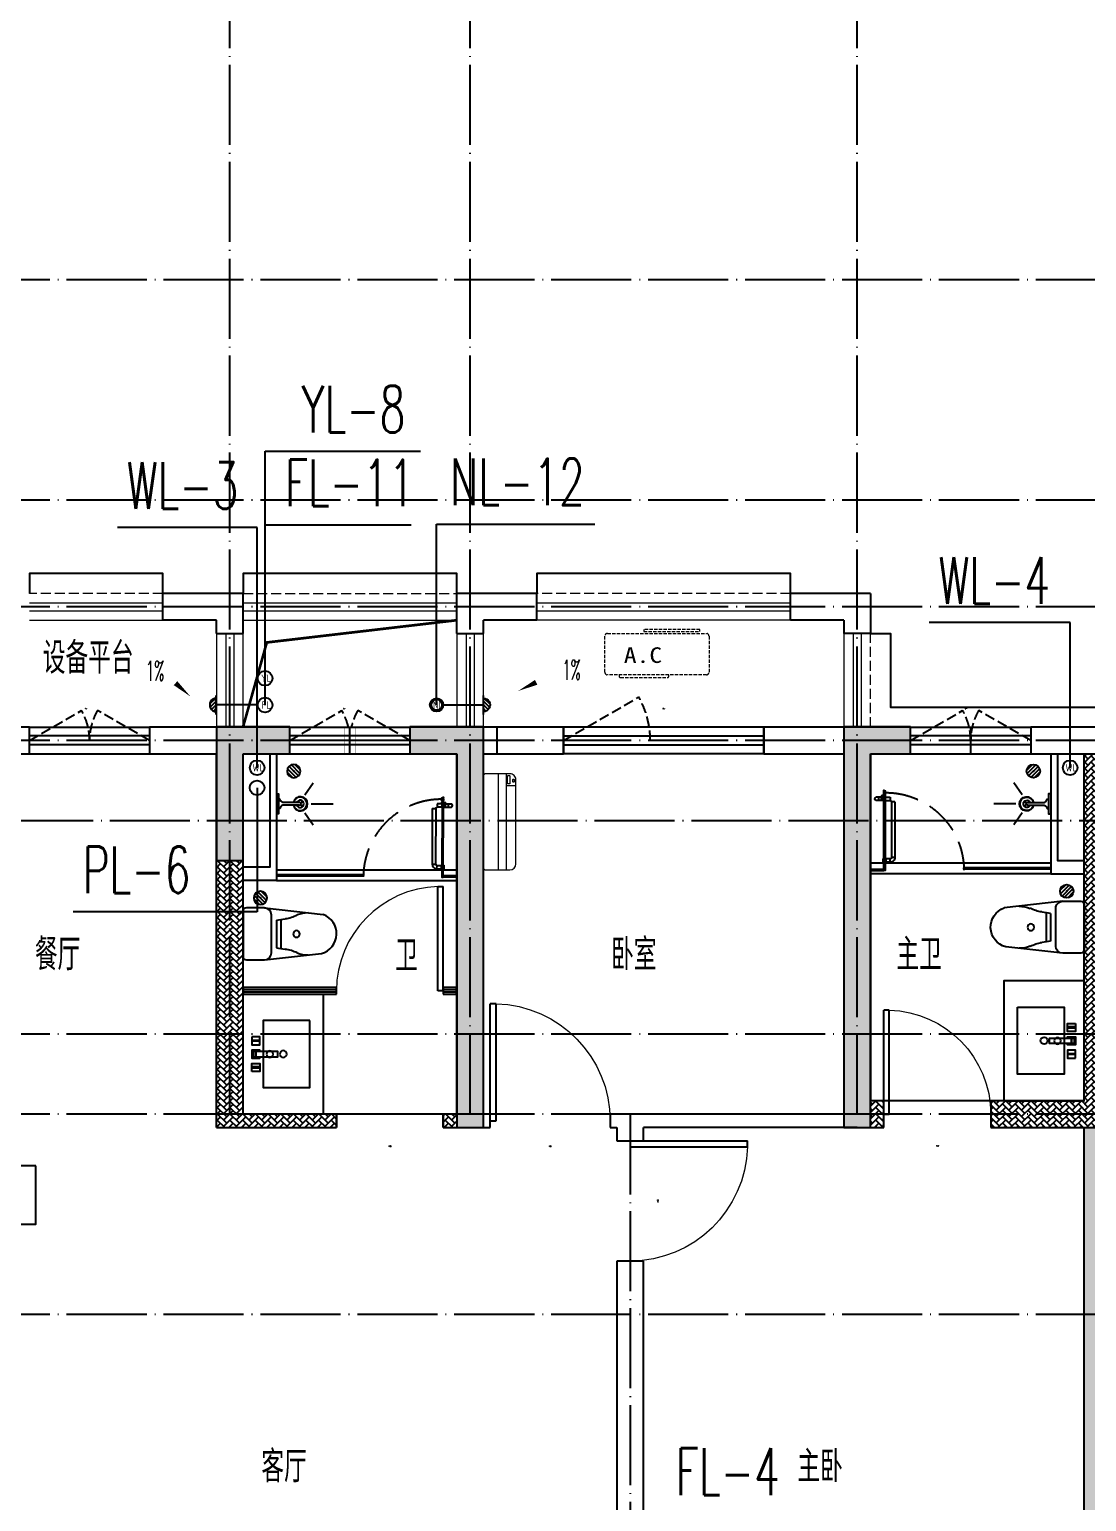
# Model space of a CAD drawing. Extents: x 27938 to 1507990, y 110129 to 923079.
# Drawn here: x 844917 to 852835, y 367223 to 378249 of the extents above; entities that cross this region are included whole.
import ezdxf

# ---------------------------------------------------------------- set-up
doc = ezdxf.new("R2010")
doc.units = 0
doc.header["$LTSCALE"] = 1000
doc.header["$MEASUREMENT"] = 0
doc.linetypes.add('DASH', pattern=[0.35, 0.25, -0.1])
doc.linetypes.add('DOTE', pattern=[2.42, 2, -0.2, 0.02, -0.2])
for name, color, linetype in [('COLUMN', 9, 'Continuous'), ('CURTWALL', 4, 'Continuous'), ('DIM_凝结', 150, 'Continuous'), ('DIM_废水', 31, 'Continuous'), ('DIM_污水', 2, 'Continuous'), ('DIM_雨水', 4, 'Continuous'), ('DIM_餐饮排水', 31, 'Continuous'), ('DOTE', 1, 'Continuous'), ('EQUIP_污水', 7, 'Continuous'), ('IP-bath&kitchen-JOHNSON', 4, 'Continuous'), ('LVTRY', 6, 'Continuous'), ('P-bath&kitchen-JOHNSON', 4, 'Continuous'), ('PUB_HATCH', 8, 'Continuous'), ('PUB_TEXT', 4, 'Continuous'), ('VPIPE-中水', 122, 'Continuous'), ('VPIPE-凝结', 150, 'N'), ('VPIPE-废水', 31, 'Continuous'), ('VPIPE-污水', 2, 'W'), ('VPIPE-雨水', 4, 'Y'), ('VPIPE-餐饮排水', 41, 'P'), ('WALL', 9, 'Continuous'), ('WINDOW', 4, 'Continuous'), ('WINDOW_TEXT', 7, 'Continuous'), ('保温', 6, 'Continuous'), ('机电标识类', 1, 'Continuous'), ('看线', 251, 'Continuous')]:
    doc.layers.add(name, color=color, linetype=linetype)
for name, color, linetype, lineweight in [('平面-排水沟', 86, 'Continuous', 15), ('平面-栏杆', 135, 'Continuous', 15), ('平面-看线', 45, 'Continuous', 15), ('平面-空调室内机', 176, 'Continuous', 9), ('平面-空调预留孔', 173, 'Continuous', 15), ('空调', 76, 'Continuous', 13)]:
    doc.layers.add(name, color=color, linetype=linetype, lineweight=lineweight)
doc.styles.add('_TCH_DIM', font='SIMPLEX.shx', dxfattribs={"width": 0.7, "bigfont": 'GBCBIG.shx'})
doc.styles.add('_TCH_WINDOW', font='SIMPLEX.shx', dxfattribs={"width": 0.7, "height": 3.5, "bigfont": 'GBCBIG.shx'})
doc.styles.add('_TWT_SERIAL', font='SIMPLEX', dxfattribs={"width": 0.8, "height": 3.5, "bigfont": 'HZTXT'})
doc.styles.get("Standard").update_dxf_attribs({"font": 'gbenor.shx', "bigfont": 'gbcbig.shx'})
doc.styles.add('黑体', font='simhei.ttf')
doc.linetypes.add('N', pattern='A,3,-0.2,["N",Standard,S=0.25,R=0,X=-0.1,Y=-0.115],-0.2', length=3.4)
doc.linetypes.add('P', pattern='A,3,-0.2,["P",Standard,S=0.25,R=0,X=-0.1,Y=-0.115],-0.2', length=3.4)
doc.linetypes.add('W', pattern='A,3,-0.2,["W",Standard,S=0.25,R=0,X=-0.1,Y=-0.115],-0.2', length=3.4)
doc.linetypes.add('Y', pattern='A,3,-0.2,["Y",Standard,S=0.25,R=0,X=-0.1,Y=-0.115],-0.2', length=3.4)
pattern_1 = [(45, (0, 0), (0, 47.4157523), [100.584, -33.528]), (135, (23.708, 23.708), (3e-15, 47.4157523), [100.584, -33.528])]
pattern_2 = [(45, (-445516.58, -596748.81), (0, 47.4157523), [100.584, -33.528]), (135, (-445492.87, -596725.102), (3e-15, 47.4157523), [100.584, -33.528])]

# ---------------------------------------------------------------- blocks, each defined once
blk = doc.blocks.new('GDGDGDSDA')
at = {"layer": 'DOTE', "color": 0, "linetype": 'DOTE', "ltscale": 0.3}
for p, q in [((437835, 367858), (437835, 376108)), ((439635, 367858), (439635, 376108)), ((442535, 367858), (442535, 376108)), ((471335, 374108), (417335, 374108)), ((471335, 372458), (417335, 372458)), ((471335, 371658), (417335, 371658)), ((471335, 370658), (417335, 370658)), ((417335, 370059), (471335, 370059)), ((471335, 368458), (417335, 368458)), ((471335, 367858), (417335, 367858)), ((440835, 367858), (440835, 359558)), ((471335, 366358), (417335, 366358))]:
    blk.add_line(p, q, dxfattribs=at)
blk = doc.blocks.new('rrrrrrrrrrrra')
at = {"color": 0}
for p, q in [((-112, 459), (-112, 324)), ((253, 484), (-87, 484)), ((278, 324), (278, 459)), ((-112, 324), (-64, -103)), ((-59, 271), (224, 271)), ((-21, 232), (-34, 154)), ((186, 232), (-21, 232)), ((186, 232), (199, 154)), ((278, 324), (228, -116)), ((191, 200), (-26, 200))]:
    blk.add_line(p, q, dxfattribs=at)
for centre, radius, start, end in [((-87, 459), 25, 90, 180), ((253, 459), 25, 0, 90), ((-59, 324), 53.3, 180, 270), ((224, 324), 53.3, 270, 0), ((-323, 210), 294, 333.5369, 351.4828), ((488, 210), 294, 188.5172, 206.4631), ((149, -3), 224, 158.5202, 180), ((16, -3), 224, 0, 21.4798), ((84, -64), 153, 195.0773, 340.1181)]:
    blk.add_arc(centre, radius, start, end, dxfattribs=at)
blk = doc.blocks.new('A$C1E0F638F')
at = {"color": 0}
for points in [[(500, 435), (500, 85), (0, 85), (0, 435)], [(270, 30), (230, 30), (230, 195), (270, 195)], [(120, 0), (180, 0), (180, 60), (120, 60)], [(147, 55), (153, 55), (153, 5), (147, 5)], [(230, 30), (270, 30), (270, 10), (230, 10)], [(380, 0), (320, 0), (320, 60), (380, 60)], [(353, 55), (347, 55), (347, 5), (353, 5)]]:
    blk.add_lwpolyline(points, close=True, dxfattribs=at)
blk.add_lwpolyline([(270, 60), (280, 60), (280, 0), (220, 0), (220, 60), (230, 60)], dxfattribs=at)
blk.add_circle((250, 236), 26, dxfattribs=at)
blk = doc.blocks.new('$lvtry$00000171')
at = {"color": 0}
for p, q in [((-74, 11), (-11, 74)), ((-70, -27), (27, 70)), ((-53, -53), (53, 53)), ((-27, -70), (70, 27)), ((11, -74), (74, -11))]:
    blk.add_line(p, q, dxfattribs=at)
blk.add_circle((0, 0), 75, dxfattribs=at)
blk.add_point((0, 0), dxfattribs=at)
blk = doc.blocks.new('135')
blk.add_hatch(color=0).paths.add_polyline_path([(5, 2), (4, -1), (-5, 2), (-4, 5)])
at = {"color": 0}
for p, q in [((-6, 19), (-3, 19)), ((-3, 19), (-6, 19)), ((-6, 3), (5, -2)), ((-6, 3), (-5, 3)), ((-5, 11), (-5, 31)), ((5, 11), (-5, 11)), ((5, 10), (-5, 10)), ((-5, 3), (-4, 6)), ((-4, 6), (5, 2)), ((0, 0), (0, 39)), ((6, 19), (3, 19)), ((3, 19), (6, 19)), ((4, -1), (5, 2)), ((5, 11), (5, 32)), ((4, -1), (6, -2))]:
    blk.add_line(p, q, dxfattribs=at)
for centre, radius, start, end in [((6, 16), 13.5, 151.0147, 204.8403), ((13, 4), 20.5, 163.0924, 182.0012), ((-6, 4), 1, 184.2275, 248.4661), ((-5, 22), 0.5, 335.7643, 151.0147), ((4, 18), 9.42, 155.7643, 171.9773), ((9, 15), 14.6, 166.278, 198.0953), ((14, 4), 19.5, 163.7443, 182.5269), ((-5, 3), 0.5, 181.9385, 247.2597), ((5, 22), 0.5, 29.8425, 204.574), ((-6, 17), 11.7, 10.475, 24.574), ((-6, 15), 12.4, 338.6449, 16.0476), ((29, 7), 24, 172.9439, 199.2318), ((-6, 16), 13.4, 334.9111, 29.8425), ((26, 6), 20.6, 169.1454, 199.9526), ((6, -1), 1.17, 247.4597, 19.9526), ((6, -1), 0.5, 247.4597, 19.2318)]:
    blk.add_arc(centre, radius, start, end, dxfattribs=at)
blk.add_open_spline([(-5, 31), (-4, 31), (-2, 33), (1, 29), (3, 31), (5, 32)], degree=3, knots=[0, 0, 0, 0, 3.066329, 6.218313, 11.124135, 11.124135, 11.124135, 11.124135], dxfattribs=at)
blk = doc.blocks.new('SDFAWERAWER')
at = {"layer": 'LVTRY', "color": 0}
for p, q in [((593988, -1242191), (593978, -1242214)), ((594017, -1242203), (593988, -1242191)), ((594016, -1242220), (594027, -1242193)), ((594023, -1242211), (594030, -1242194)), ((594025, -1242211), (594031, -1242197)), ((594027, -1242193), (594033, -1242195)), ((594030, -1242194), (594031, -1242197)), ((594032, -1242197), (594033, -1242195)), ((594033, -1242195), (594034, -1242197)), ((594034, -1242198), (594034, -1242197)), ((593941, -1242210), (593784, -1242595)), ((593965, -1242220), (593807, -1242604)), ((593941, -1242210), (593965, -1242220)), ((594007, -1242226), (593978, -1242214)), ((594016, -1242220), (594022, -1242223)), ((594026, -1242204), (594018, -1242222)), ((594018, -1242222), (594021, -1242220)), ((594025, -1242211), (594021, -1242220)), ((594023, -1242221), (594022, -1242223)), ((594022, -1242223), (594024, -1242222)), ((594024, -1242221), (594024, -1242222)), ((594028, -1242234), (594078, -1242255)), ((594047, -1242201), (594036, -1242229)), ((594036, -1242229), (594039, -1242230)), ((594037, -1242211), (594088, -1242232)), ((594039, -1242230), (594045, -1242214)), ((594039, -1242230), (594042, -1242228)), ((594042, -1242228), (594051, -1242205)), ((594050, -1242202), (594043, -1242218)), ((594047, -1242201), (594050, -1242202)), ((594050, -1242202), (594051, -1242205)), ((594057, -1242246), (594067, -1242223)), ((593784, -1242595), (593807, -1242604)), ((593803, -1242641), (593813, -1242618)), ((593813, -1242618), (593842, -1242630)), ((593842, -1242630), (593833, -1242653)), ((593845, -1242629), (593834, -1242656)), ((593848, -1242630), (593836, -1242657)), ((593845, -1242629), (593842, -1242630)), ((593848, -1242630), (593845, -1242629)), ((593847, -1242662), (593858, -1242634)), ((593850, -1242663), (593861, -1242635)), ((593852, -1242662), (593862, -1242637)), ((593858, -1242634), (593861, -1242635)), ((593861, -1242635), (593862, -1242637)), ((593803, -1242641), (593833, -1242653)), ((593834, -1242656), (593833, -1242653)), ((593836, -1242657), (593834, -1242656)), ((593847, -1242662), (593850, -1242663))]:
    blk.add_line(p, q, dxfattribs=at)
blk.add_lwpolyline([(593823, -1242717), (594046, -1242174), (594037, -1242170), (593814, -1242713)], close=True, dxfattribs=at)
blk.add_arc((594075, -1242240), 15.3, 281.7932, 33.7019, dxfattribs=at)
for centre, major_axis, start_param, end_param in [((593974, -1242224), (3.93, 9.6), 0, 1.570796), ((593817, -1242608), (13.5, 33.1), 1.570796, 3.141593), ((593817, -1242608), (3.93, 9.6), 1.570796, 3.141593)]:
    blk.add_ellipse(centre, major_axis=major_axis, ratio=1, start_param=start_param, end_param=end_param, dxfattribs=at)
at = {"layer": 'P-bath&kitchen-JOHNSON', "color": 0, "linetype": 'DASH'}
blk.add_arc((593810, -1242714), 586, 67.5369, 157.1325, dxfattribs=at)
at = {"layer": 'LVTRY', "color": 8, "xscale": -1, "rotation": 157.7329157530927}
blk.add_blockref('135', (594045, -1242162), dxfattribs=at)
blk = doc.blocks.new('A$C5DCB2F21')
at = {"layer": 'IP-bath&kitchen-JOHNSON', "color": 0}
for p, q in [((-68, -213), (-158, -275)), ((68, -213), (158, -275)), ((0, -261), (0, -425))]:
    blk.add_line(p, q, dxfattribs=at)
for centre, major_axis, ratio, start_param, end_param in [((0, -179), (-51, 0), 0.990052, -1.36297, 4.504563), ((0, -178), (-26.8, 0), 0.994812, -1.167677, 4.309269)]:
    blk.add_ellipse(centre, major_axis=major_axis, ratio=ratio, start_param=start_param, end_param=end_param, dxfattribs=at)
at = {"layer": 'LVTRY', "color": 0}
for p, q in [((74, 0), (-74, 0)), ((-10, -174), (-10, -49)), ((11, -174), (11, -49))]:
    blk.add_line(p, q, dxfattribs=at)
blk.add_lwpolyline([(74, 0), (74, -16), (-74, -16), (-74, 0)], dxfattribs=at)
for points in [[(-26, -31, -0.364142), (-38, -16, -0.020495)], [(-10, -49, 0.214893), (-26, -31, 7.649644)], [(11, -49, -0.21439), (26, -31, -7.649644)], [(26, -31, 0.364142), (38, -16, 0.020495)]]:
    blk.add_lwpolyline(points, format="xyb", dxfattribs=at)
blk.add_arc((0, -174), 10.5, 180, 0, dxfattribs=at)
for centre, major_axis, ratio, start_param, end_param in [((0, -181), (53.6, 0), 0.987577, 1.76809, 7.656688), ((-12, -165), (0, 1.43), 0.85, -1.570796, 4.712389), ((-12, -189), (0, 1.43), 0.85, 4.712389, 10.995574), ((12, -165), (0, 1.43), 0.85, 4.712389, 10.995574), ((12, -189), (0, 1.43), 0.85, 4.712389, 10.995574)]:
    blk.add_ellipse(centre, major_axis=major_axis, ratio=ratio, start_param=start_param, end_param=end_param, dxfattribs=at)
blk = doc.blocks.new('GDGDRGDGRD')
at = {"layer": 'IP-bath&kitchen-JOHNSON', "color": 0}
for p, q in [((490533, 524228), (491883, 524228)), ((490533, 524193), (491183, 524193)), ((490533, 524183), (491183, 524183)), ((491183, 524183), (491183, 524193)), ((491883, 524183), (491783, 524183)), ((491783, 524173), (491783, 524183)), ((490533, 524148), (491883, 524148)), ((491883, 524173), (491783, 524173))]:
    blk.add_line(p, q, dxfattribs=at)
for points in [[(490533, 525048), (490533, 524148), (490283, 524148)], [(490483, 525048), (490483, 524248), (490283, 524248)]]:
    blk.add_lwpolyline(points, dxfattribs=at)
at = {"layer": 'LVTRY', "color": 0}
blk.add_lwpolyline([(490883, 522448), (490283, 522448), (490283, 523348), (490883, 523348)], close=True, dxfattribs=at)
at = {"layer": 'IP-bath&kitchen-JOHNSON', "color": 8}
for name, p, rotation in [('A$C5DCB2F21', (490533, 524673), 90.008488524447), ('SDFAWERAWER', (-528536, 1449334), 22.25976934310711)]:
    blk.add_blockref(name, p, dxfattribs=dict(at, rotation=rotation))
at = {"layer": 'LVTRY', "color": 8, "xscale": -0.6666666667107826, "yscale": 0.6666666667107826}
for p in [(490663, 524918), (490413, 524018)]:
    blk.add_blockref('$lvtry$00000171', p, dxfattribs=at)
at = {"layer": 'LVTRY', "color": 8, "extrusion": (0, 0, -1), "xscale": -1, "zscale": -1, "rotation": 270}
blk.add_blockref('rrrrrrrrrrrra', (-490766, 523666), dxfattribs=at)
at = {"layer": 'LVTRY', "color": 8, "xscale": -1, "rotation": 270}
blk.add_blockref('A$C1E0F638F', (490347, 522649), dxfattribs=at)
blk = doc.blocks.new('GFDGFSDFGD')
at = {"layer": 'PUB_HATCH'}
for points in [[(439566, 373024), (439017, 373024), (439017, 372024), (439217, 372024), (439217, 372824), (439566, 372824)], [(440467, 373024), (440467, 372824), (440817, 372824), (440817, 370024), (441017, 370024), (441017, 373024)], [(444216, 373024), (443717, 373024), (443717, 370024), (443917, 370024), (443917, 372824), (444216, 372824)]]:
    blk.add_hatch(color=0, dxfattribs=at).paths.add_polyline_path(points)
at = {"layer": 'COLUMN', "color": 0}
for p, q in [((439566, 373024), (439017, 373024)), ((439017, 373024), (439017, 372024)), ((439566, 372824), (439566, 373024)), ((440467, 373024), (440467, 372824)), ((441017, 373024), (440467, 373024)), ((441017, 370024), (441017, 373024)), ((444216, 373024), (443717, 373024)), ((443717, 373024), (443717, 370024)), ((444216, 372824), (444216, 373024)), ((439217, 372024), (439217, 372824)), ((439217, 372824), (439566, 372824)), ((440467, 372824), (440817, 372824)), ((440817, 372824), (440817, 370024)), ((443917, 370024), (443917, 372824)), ((443917, 372824), (444216, 372824)), ((439017, 372024), (439217, 372024)), ((440817, 370024), (441017, 370024)), ((443717, 370024), (443917, 370024))]:
    blk.add_line(p, q, dxfattribs=at)
blk = doc.blocks.new('GDFGDGRD')
at = {"layer": '保温', "linetype": 'ByBlock', "ltscale": 10}
h = blk.add_hatch(dxfattribs=at)
h.set_pattern_fill('AR-HBONE', color=251, scale=55)
h.set_pattern_definition(pattern_1)
h.paths.add_polyline_path([(439017, 370024), (439017, 372024), (439217, 372024), (439217, 370024)])
h = blk.add_hatch(dxfattribs=at)
h.set_pattern_fill('AR-HBONE', color=251, scale=55)
h.set_pattern_definition(pattern_1)
h.paths.add_polyline_path([(443916, 370024), (443916, 370224), (444016, 370224), (444016, 370024)])
h = blk.add_hatch(dxfattribs=at)
h.set_pattern_fill('AR-HBONE', color=251, scale=55)
h.set_pattern_definition(pattern_1)
h.paths.add_polyline_path([(439217, 370024), (439217, 370124), (439917, 370124), (439917, 370024)])
h = blk.add_hatch(dxfattribs=at)
h.set_pattern_fill('AR-HBONE', color=251, scale=55)
h.set_pattern_definition(pattern_1)
h.paths.add_polyline_path([(440717, 370024), (440717, 370124), (440817, 370124), (440817, 370024)])
blk = doc.blocks.new('A$C001338C2')
for p, q in [((845, 304), (55, 304)), ((109, 215), (109, 304)), ((0, 249), (0, 22)), ((900, 22), (900, 249)), ((22, 0), (878, 0))]:
    blk.add_line(p, q)
at = {"lineweight": 5}
for p, q in [((900, 215), (0, 215)), ((900, 143), (0, 143))]:
    blk.add_line(p, q, dxfattribs=at)
for points in [[(73, 275), (57, 275, -0.414214), (51, 281), (51, 283, -0.414214), (57, 289), (73, 289, -0.414214), (79, 283), (79, 281, -0.414214)], [(89, 226), (22, 226, -0.414214), (17, 232), (17, 243, -0.414214), (22, 249), (89, 249, -0.414214), (95, 243), (95, 232, -0.414214)]]:
    blk.add_lwpolyline(points, format="xyb", close=True)
for centre, radius, start, end in [((55, 249), 55, 90, 180), ((845, 249), 55, 360, 90), ((22, 22), 22, 180, 270), ((878, 22), 22, 270, 360)]:
    blk.add_arc(centre, radius, start, end)
blk = doc.blocks.new('dongkong')
blk.add_wipeout([(-603756, 210771), (-603756, 210571), (-603836, 210571), (-603836, 210771)])
at = {"layer": '机电标识类', "color": 250, "linetype": 'DASH', "ltscale": 400}
for p, q in [((-603796, 210771), (-603796, 210571)), ((-603896, 210671), (-603696, 210671))]:
    blk.add_line(p, q, dxfattribs=at)
at = {"layer": '空调', "color": 6, "linetype": 'DASH', "const_width": 2}
blk.add_lwpolyline([(-603756, 210771), (-603756, 210571), (-603836, 210571), (-603836, 210771)], close=True, dxfattribs=at)
blk = doc.blocks.new('$TCHSYS$DOOR2D')
for p, q in [((0.45, 0.975), (0.5, 0.975)), ((0.45, 0), (0.45, 0.975)), ((0.5, 0), (0.5, 0.975)), ((0.5, 0), (0.45, 0))]:
    blk.add_line(p, q)
at = {"lineweight": 13}
blk.add_arc((0.475, 0), 0.975, 91.4693, 180, dxfattribs=at)
blk = doc.blocks.new('DSGDFGF')
at = {"layer": 'CURTWALL', "color": 0}
for p, q in [((676992, 342105), (676292, 342105)), ((676292, 342105), (676292, 342055)), ((676292, 342089), (676992, 342089)), ((676292, 342072), (676992, 342072)), ((676292, 342055), (676992, 342055)), ((676992, 342055), (676992, 342105)), ((677892, 342105), (677792, 342105)), ((677792, 342105), (677792, 342055)), ((677792, 342089), (677892, 342089)), ((677792, 342072), (677892, 342072)), ((677792, 342055), (677892, 342055)), ((677892, 342055), (677892, 342105))]:
    blk.add_line(p, q, dxfattribs=at)
at = {"layer": 'IP-bath&kitchen-JOHNSON', "color": 0}
for p, q in [((676542, 342985), (677892, 342985)), ((676542, 342950), (677192, 342950)), ((676542, 342940), (677192, 342940)), ((677192, 342940), (677192, 342950)), ((677892, 342940), (677792, 342940)), ((677792, 342930), (677792, 342940)), ((677892, 342930), (677792, 342930)), ((676542, 342905), (677892, 342905))]:
    blk.add_line(p, q, dxfattribs=at)
for points in [[(676542, 343855), (676542, 342905), (676292, 342905)], [(676492, 343855), (676492, 343005), (676292, 343005)]]:
    blk.add_lwpolyline(points, dxfattribs=at)
at = {"layer": 'LVTRY', "color": 0}
blk.add_lwpolyline([(676892, 341155), (676292, 341155), (676292, 342055), (676892, 342055)], close=True, dxfattribs=at)
at = {"layer": 'CURTWALL', "color": 0, "xscale": 800, "yscale": 800, "zscale": 50, "rotation": 5.54452612062199e-09}
blk.add_blockref('$TCHSYS$DOOR2D', (677392, 342080), dxfattribs=at)
at = {"layer": 'IP-bath&kitchen-JOHNSON', "color": 8}
for name, p, rotation in [('A$C5DCB2F21', (676542, 343480), 90.00848852444699), ('SDFAWERAWER', (-342526, 1268091), 22.25976934310714)]:
    blk.add_blockref(name, p, dxfattribs=dict(at, rotation=rotation))
at = {"layer": 'LVTRY', "color": 8, "xscale": -0.6666666667107826, "yscale": 0.6666666667107826}
for p in [(676672, 343725), (676422, 342775)]:
    blk.add_blockref('$lvtry$00000171', p, dxfattribs=at)
at = {"layer": 'LVTRY', "color": 8, "extrusion": (0, 0, -1), "xscale": -1, "zscale": -1, "rotation": 270}
blk.add_blockref('rrrrrrrrrrrra', (-676776, 342423), dxfattribs=at)
at = {"layer": 'LVTRY', "color": 8, "xscale": -1, "rotation": 270}
blk.add_blockref('A$C1E0F638F', (676357, 341356), dxfattribs=at)
blk = doc.blocks.new('A$C718F517F')
at = {"layer": '保温', "linetype": 'ByBlock', "ltscale": 10}
h = blk.add_hatch(dxfattribs=at)
h.set_pattern_fill('AR-HBONE', color=251, scale=55)
h.set_pattern_definition(pattern_2)
edge = h.paths.add_edge_path()
edge.add_line((200, 5100), (200, 7700))
edge.add_line((200, 7700), (0, 7700))
edge.add_line((0, 7700), (0, 5100))
edge.add_line((0, 5100), (200, 5100))
h = blk.add_hatch(dxfattribs=at)
h.set_pattern_fill('AR-HBONE', color=251, scale=55)
h.set_pattern_definition(pattern_2)
edge = h.paths.add_edge_path()
edge.add_line((900, 4900), (900, 5100))
edge.add_line((900, 5100), (-700, 5100))
edge.add_line((-700, 5100), (-700, 4900))
edge.add_line((-700, 4900), (900, 4900))
at = {"layer": '保温', "linetype": 'Continuous', "ltscale": 10}
h = blk.add_hatch(dxfattribs=at)
h.set_pattern_fill('HEX', color=251, scale=10, angle=90, style=0)
h.set_pattern_definition([(90, (-503782.47, -516048.461), (-16.49778, 1e-15), [9.525, -19.05]), (210, (-503782.47, -516048.461), (8.24889, -14.2874966), [9.525, -19.05]), (150, (-503782.47, -516038.936), (-8.24889, -14.2874966), [9.525, -19.05])])
h.paths.add_polyline_path([(0, 0), (200, 0), (200, 4900), (0, 4900)])
at = {"layer": '保温', "color": 251, "linetype": 'ByBlock', "ltscale": 10}
for p, q in [((0, 7700), (200, 7700)), ((0, 4900), (200, 4900)), ((0, 0), (200, 0))]:
    blk.add_line(p, q, dxfattribs=at)
blk = doc.blocks.new('gsergvr')
at = {"layer": '平面-空调预留孔', "linetype": 'DASH', "ltscale": 0.1}
for p, q in [((34075, 17176), (34075, 17166)), ((34085, 17156), (34438, 17156)), ((34448, 17166), (34448, 17176))]:
    blk.add_line(p, q, dxfattribs=at)
blk.add_lwpolyline([(34729, 17176), (33989, 17176, -0.414214), (33969, 17196), (33969, 17466, -0.414214), (33989, 17486), (34729, 17486, -0.414214), (34749, 17466), (34749, 17196, -0.414214)], format="xyb", close=True, dxfattribs=at)
blk.add_lwpolyline([(34679, 17515), (34260, 17515), (34260, 17500), (34679, 17500)], close=True, dxfattribs=at)
for centre, start, end in [((34085, 17166), 180, 270), ((34438, 17166), 270, 0)]:
    blk.add_arc(centre, 10, start, end, dxfattribs=at)
at = {"layer": '平面-空调预留孔', "color": 251, "linetype": 'DASH', "ltscale": 0.1, "true_color": 0x636466, "style": '黑体', "width": 1.2}
blk.add_text('A.C', height=117, dxfattribs=at).set_placement((34111, 17265))
blk = doc.blocks.new('rtyryrtyeeretee')
at = {"layer": '平面-空调预留孔'}
blk.add_blockref('gsergvr', (635673, 326706), dxfattribs=at)
blk = doc.blocks.new('A$C7A951E79')
at = {"layer": 'LVTRY'}
for p, q in [((-7, 49), (-49, 7)), ((0, 28), (-47, -18)), ((0, 0), (-35, -35)), ((0, -71), (0, 71)), ((0, -28), (-18, -47))]:
    blk.add_line(p, q, dxfattribs=at)
blk.add_arc((0, 0), 49.9, 89.9757, 269.9757, dxfattribs=at)
blk.add_point((0, 0), dxfattribs=at)
blk = doc.blocks.new('A$C42425DA4')
blk.add_blockref('A$C7A951E79', (13800, 0))
at = {"xscale": -1}
blk.add_blockref('A$C7A951E79', (15800, 0), dxfattribs=at)
blk = doc.blocks.new('$DorLib2D$00000001')
at = {"color": 0}
for p, q in [((0.45, 0.975), (0.5, 0.975)), ((0.45, 0), (0.45, 0.975)), ((0.5, 0), (0.5, 0.975)), ((0.5, 0), (0.45, 0))]:
    blk.add_line(p, q, dxfattribs=at)
at = {"color": 0, "lineweight": 13}
blk.add_arc((0.475, 0), 0.975, 91.4693, 180, dxfattribs=at)
blk = doc.blocks.new('$WINLIB2D$00000001')
at = {"color": 0}
for points in [[(-0.5, 0.5), (-0.5, -0.5)], [(-0.5, 0.5), (0.5, 0.5)], [(0.5, -0.5), (0.5, 0.5)], [(0.5, 0.1667), (-0.5, 0.1667)], [(0.5, -0.1667), (-0.5, -0.1667)], [(-0.5, -0.5), (0.5, -0.5)]]:
    blk.add_lwpolyline(points, dxfattribs=at)
blk = doc.blocks.new('$TwtSys$00000147')
blk.add_circle((0, 0, 0), 25)

msp = doc.modelspace()

# ---------------------------------------------------------------- linework, layer by layer
at = {"color": 8}
msp.add_lwpolyline([(844963.6, 369737.4), (843957.6, 369737.4), (843957.6, 369301.4), (844963.6, 369301.4)], close=True, dxfattribs=at)
at = {"layer": 'DIM_凝结'}
for p, q in [((847966.6, 373189.3), (847966.6, 374544.2)), ((847966.6, 374544.2), (849150.7, 374544.2))]:
    msp.add_line(p, q, dxfattribs=at)
at = {"layer": 'DIM_废水'}
for p, q in [((846681.6, 373188.7), (846681.6, 374537.1)), ((846681.6, 374537.1), (847774.6, 374537.1))]:
    msp.add_line(p, q, dxfattribs=at)
at = {"layer": 'DIM_污水'}
for p, q in [((846621.8, 374517.6), (845576.2, 374517.6)), ((846621.8, 372718.7), (846621.8, 374517.6)), ((852711.5, 373806.3), (851656.2, 373806.3)), ((852711.5, 372718.7), (852711.5, 373806.3))]:
    msp.add_line(p, q, dxfattribs=at)
at = {"layer": 'DIM_雨水'}
for p, q in [((846681.6, 373388.7), (846681.6, 375089.9)), ((846681.6, 375089.9), (847845.6, 375089.9))]:
    msp.add_line(p, q, dxfattribs=at)
at = {"layer": 'DIM_餐饮排水'}
for p, q in [((846621.7, 372568.7), (846621.7, 371639.9)), ((846621.7, 371639.9), (845244.8, 371639.9))]:
    msp.add_line(p, q, dxfattribs=at)
at = {"layer": 'VPIPE-中水', "color": 8, "linetype": 'Continuous'}
for centre in [(846621.8, 372718.7), (852711.4, 372718.7)]:
    msp.add_circle(centre, 55, dxfattribs=at)
at = {"layer": 'VPIPE-凝结', "color": 8, "ltscale": 0.1}
for p, q in [((846626.6, 373189.3), (846316.8, 373189.3)), ((848006.6, 373189.3), (848316.8, 373189.3))]:
    msp.add_line(p, q, dxfattribs=at)
at = {"layer": 'VPIPE-凝结'}
msp.add_circle((847966.6, 373189.3), 50, dxfattribs=at)
at = {"layer": 'VPIPE-凝结', "color": 8}
msp.add_circle((847966.6, 373189.3), 40, dxfattribs=at)
at = {"layer": 'VPIPE-废水', "color": 8}
msp.add_circle((846681.6, 373188.7), 55, dxfattribs=at)
at = {"layer": 'VPIPE-废水'}
msp.add_circle((846681.6, 373188.7), 55, dxfattribs=at)
at = {"layer": 'VPIPE-污水'}
for centre in [(846621.8, 372718.7), (852711.5, 372718.7)]:
    msp.add_circle(centre, 55, dxfattribs=at)
at = {"layer": 'VPIPE-雨水', "color": 8}
msp.add_circle((846681.6, 373388.7), 55, dxfattribs=at)
at = {"layer": 'VPIPE-雨水'}
msp.add_circle((846681.6, 373388.7), 55, dxfattribs=at)
at = {"layer": 'VPIPE-餐饮排水'}
msp.add_circle((846621.7, 372568.7), 55, dxfattribs=at)
at = {"layer": 'WALL', "color": 8}
for p, q in [((846516.6, 374023.7), (845916.6, 374023.7)), ((845916.6, 373823.7), (845916.6, 374023.7)), ((846516.6, 373723.7), (846516.6, 374023.7)), ((848116.6, 373723.7), (848116.6, 374023.7)), ((848716.6, 374023.7), (848116.6, 374023.7)), ((848716.6, 373823.7), (848716.6, 374023.7)), ((851216.6, 374023.7), (850616.6, 374023.7)), ((850616.6, 373823.7), (850616.6, 374023.7)), ((851216.6, 374023.7), (851216.6, 373723.7)), ((846316.6, 373823.7), (845916.6, 373823.7)), ((846316.6, 373723.7), (846316.6, 373823.7)), ((848316.6, 373723.7), (848316.6, 373823.7)), ((848716.6, 373823.7), (848316.6, 373823.7)), ((851016.6, 373823.7), (850616.6, 373823.7)), ((851016.6, 373823.7), (851016.6, 373723.7)), ((846316.6, 373723.7), (846516.6, 373723.7)), ((848116.6, 373723.7), (848316.6, 373723.7)), ((851216.6, 373723.7), (851016.6, 373723.7)), ((844916.6, 373023.7), (844816.6, 373023.7)), ((844916.6, 372823.7), (844916.6, 373023.7)), ((846416.6, 373023.7), (845816.6, 373023.7)), ((845816.6, 373023.7), (845816.6, 372823.7)), ((846866.6, 373023.7), (846416.6, 373023.7)), ((846866.6, 372823.7), (846866.6, 373023.7)), ((848216.6, 373023.7), (847766.6, 373023.7)), ((847766.6, 373023.7), (847766.6, 372823.7)), ((848916.6, 372823.7), (848916.6, 373023.7)), ((851116.6, 373023.7), (850416.6, 373023.7)), ((850416.6, 373023.7), (850416.6, 372823.7)), ((851516.5, 373023.7), (851116.6, 373023.7)), ((851516.5, 372823.7), (851516.5, 373023.7)), ((852916.6, 373023.7), (852416.5, 373023.7)), ((852416.5, 373023.7), (852416.5, 372823.7)), ((844716.6, 372823.7), (844916.6, 372823.7)), ((845816.6, 372823.7), (846316.6, 372823.7)), ((846316.6, 370023.7), (846316.6, 372823.7)), ((846516.6, 370123.7), (846516.6, 372823.7)), ((846516.6, 372823.7), (846866.6, 372823.7)), ((847766.6, 372823.7), (848116.6, 372823.7)), ((848116.6, 370123.7), (848116.6, 372823.7)), ((850416.6, 372823.7), (851016.6, 372823.7)), ((851016.6, 372823.7), (851016.6, 370123.7)), ((851216.6, 372823.7), (851516.5, 372823.7)), ((851216.6, 372823.7), (851216.6, 370223.7)), ((852416.5, 372823.7), (852816.6, 372823.7)), ((852816.6, 370223.7), (852816.6, 372823.7)), ((851316.6, 370223.7), (851216.6, 370223.7)), ((851316.6, 370023.7), (851316.6, 370223.7)), ((852816.6, 370223.7), (852116.6, 370223.7)), ((852116.6, 370223.7), (852116.6, 370023.7)), ((847216.6, 370123.7), (846516.6, 370123.7)), ((847216.6, 370023.7), (847216.6, 370123.7)), ((848116.6, 370123.7), (848016.6, 370123.7)), ((848016.6, 370123.7), (848016.6, 370023.7)), ((848366.6, 370123.7), (848316.6, 370123.7)), ((848366.6, 370023.7), (848366.6, 370123.7)), ((849416.6, 370123.7), (849266.6, 370123.7)), ((849266.6, 370123.7), (849266.6, 370023.7)), ((851016.6, 370123.7), (849416.6, 370123.7)), ((846316.6, 370023.7), (847216.6, 370023.7)), ((848016.6, 370023.7), (848216.6, 370023.7)), ((848216.6, 370023.7), (848366.6, 370023.7)), ((849266.6, 370023.7), (849316.6, 370023.7)), ((849316.6, 370023.7), (849316.6, 369923.7)), ((851116.6, 370023.7), (849516.6, 370023.7)), ((849516.6, 369923.7), (849516.6, 370023.7)), ((851116.6, 370023.7), (851316.6, 370023.7)), ((852116.6, 370023.7), (852816.6, 370023.7)), ((852816.6, 365123.7), (852816.6, 370023.7)), ((849316.6, 369923.7), (849516.6, 369923.7)), ((849516.6, 369023.7), (849316.6, 369023.7)), ((849316.6, 369023.7), (849316.6, 365723.7)), ((849516.6, 365723.7), (849516.6, 369023.7))]:
    msp.add_line(p, q, dxfattribs=at)
at = {"layer": 'WINDOW', "color": 8}
for p, q in [((852116.6, 370223.7), (851316.6, 370223.7)), ((848016.6, 370123.7, 800), (847216.6, 370123.7, 800))]:
    msp.add_line(p, q, dxfattribs=at)
at = {"layer": 'WINDOW', "color": 8, "linetype": 'DASH'}
for p, q in [((847216.6, 370123.7), (847216.6, 370023.7)), ((848016.6, 370023.7), (848016.6, 370123.7))]:
    msp.add_line(p, q, dxfattribs=at)
at = {"layer": 'WINDOW', "color": 8, "linetype": 'DASH', "ltscale": 0.3}
for points in [[(848916.6, 372923.7), (849479.7, 373248.4, -0.1314846), (849566.6, 372923.7)], [(844916.6, 372923.7), (845306.3, 373148.7, -0.1316053), (845366.6, 372923.7)], [(845816.6, 372923.7), (845426.8, 373148.7, 0.1316053), (845366.6, 372923.7)], [(846866.5, 372923.7), (847256.2, 373148.7, -0.1316053), (847316.5, 372923.7)], [(847766.5, 372923.7), (847376.7, 373148.7, 0.1316053), (847316.5, 372923.7)]]:
    msp.add_lwpolyline(points, format="xyb", dxfattribs=at)
at = {"layer": '平面-排水沟', "color": 8}
for points in [[(845944.2, 373411.7, 0, 0, 0), (846122.6, 373252.1, 0, 40, 0), (846010.8, 373352.1, 0, 0, 0)], [(848862.7, 373430.5, 0, 0, 0), (848576.6, 373293.7, 0, 40, 0), (848712, 373358.4, 0, 0, 0)]]:
    msp.add_lwpolyline(points, format="xyseb", dxfattribs=at)
at = {"layer": '平面-栏杆', "color": 8}
for points in [[(844916.6, 373953.9), (845916.6, 373954)], [(846516.6, 373953.8), (848116.6, 373954)], [(848716.6, 373953.7), (850616.6, 373954)], [(844916.6, 373893.9), (845916.6, 373894)], [(846516.6, 373893.8), (848116.6, 373894)], [(848716.6, 373893.7), (850616.6, 373894)], [(846386.6, 373723.7), (846386.9, 373023.7)], [(846446.6, 373723.7), (846446.9, 373023.7)], [(848186.6, 373723.7), (848186.9, 373023.7)], [(848246.6, 373723.7), (848246.9, 373023.7)], [(851086.3, 373723.7), (851086.6, 373023.7)], [(851146.3, 373723.7), (851146.6, 373023.7)]]:
    msp.add_lwpolyline(points, dxfattribs=at)
at = {"layer": '平面-看线', "color": 8}
msp.add_line((846516.9, 373023.7), (846516.6, 373723.7), dxfattribs=at)
at = {"layer": '平面-看线', "color": 8, "linetype": 'DASH', "ltscale": 0.3}
msp.add_line((851216.6, 373023.7), (851216.3, 373723.7), dxfattribs=at)
for points in [[(845916.6, 374023.7), (844916.6, 374023.7)], [(846516.6, 374023.7), (848116.6, 374023.7)], [(850616.6, 374023.7), (848716.6, 374023.7)]]:
    msp.add_lwpolyline(points, dxfattribs=at)
at = {"layer": '平面-看线', "color": 8}
for points in [[(844916.6, 373823.7), (845916.6, 373823.7)], [(846516.6, 373823.7), (848116.6, 373823.7)], [(850616.6, 373823.7), (848716.6, 373823.7)], [(846316.6, 373723.7), (846316.9, 373023.7)], [(848116.6, 373723.7), (848116.9, 373023.7)], [(851016.3, 373723.7), (851016.6, 373023.7)]]:
    msp.add_lwpolyline(points, dxfattribs=at)
at = {"layer": '看线', "color": 8, "ltscale": 0.5}
for points in [[(845916.6, 374023.7), (845916.6, 374173.7), (844916.6, 374173.7), (844916.6, 374023.7)], [(848116.6, 374023.7), (848116.6, 374173.7), (846516.6, 374173.7), (846516.6, 374023.7)], [(850616.6, 374023.7), (850616.6, 374173.7), (848716.6, 374173.7), (848716.6, 374023.7)], [(851216.3, 373723.7), (851366.3, 373723.7), (851366.3, 373173.7), (852916.6, 373173.7)]]:
    msp.add_lwpolyline(points, dxfattribs=at)

# ---------------------------------------------------------------- block references
at = {"color": 8}
for name, p in [('GFDGFSDFGD', (407300, 0)), ('rtyryrtyeeretee', (179584.7, 29532.7)), ('GDFGDGRD', (407300, 0)), ('A$C42425DA4', (832516.4, 373189.3))]:
    msp.add_blockref(name, p, dxfattribs=at)
at = {"color": 8, "xscale": -1}
msp.add_blockref('GDGDRGDGRD', (1343098.9, -152224.7), dxfattribs=at)
at = {"layer": 'DOTE', "color": 169}
msp.add_blockref('GDGDGDSDA', (408581.8, 2265.4), dxfattribs=at)
at = {"layer": 'EQUIP_污水', "yscale": -1, "rotation": 180}
for p in [(846916.6, 371473.6), (852416.6, 371523.7), (852616.5, 370673.7), (846716.6, 370573.7)]:
    msp.add_blockref('$TwtSys$00000147', p, dxfattribs=at)
at = {"layer": 'WINDOW', "color": 8}
ref = msp.add_blockref('$WINLIB2D$00000001', (845366.6, 372923.7), dxfattribs=dict(at, xscale=-900, yscale=200, zscale=-900, rotation=179.999999997536))
ref.add_attrib('A', 'C0914', (845332.8, 373159.1), dxfattribs={"layer": 'WINDOW_TEXT', "color": 8, "ltscale": 0.5, "height": 4.25, "rotation": 360, "style": '_TCH_WINDOW', "width": 0.494118})
ref = msp.add_blockref('$WINLIB2D$00000001', (849666.6, 372923.7), dxfattribs=dict(at, xscale=1500, yscale=200, zscale=1500, rotation=180.0000000030314))
ref.add_attrib('A', 'C1514b', (849661.3, 373159.1), dxfattribs={"layer": 'WINDOW_TEXT', "color": 8, "ltscale": 0.5, "height": 4.25, "rotation": 0, "style": '_TCH_WINDOW', "width": 0.494118})
ref = msp.add_blockref('$DorLib2D$00000001', (848816.6, 370073.7), dxfattribs=dict(at, xscale=900, yscale=-900, zscale=900, rotation=179.9999999967761))
ref.add_attrib('A', 'M0922', (848809.7, 369881), dxfattribs={"layer": 'WINDOW_TEXT', "color": 8, "ltscale": 0.5, "height": 5.95, "rotation": 360, "style": '_TCH_WINDOW', "width": 0.494118})
ref = msp.add_blockref('$DorLib2D$00000001', (851716.6, 370123.7), dxfattribs=dict(at, xscale=800, yscale=-800, zscale=800, rotation=179.9999999939821))
ref.add_attrib('A', 'M0822', (851709.7, 369883.2), dxfattribs={"layer": 'WINDOW_TEXT', "color": 8, "ltscale": 0.5, "height": 5.95, "rotation": 360, "style": '_TCH_WINDOW', "width": 0.494118})
ref = msp.add_blockref('$DorLib2D$00000001', (849416.6, 369473.7), dxfattribs=dict(at, xscale=900, yscale=-900, zscale=900, rotation=89.99999999870155))
ref.add_attrib('A', 'M0922', (849627.5, 369466.9), dxfattribs={"layer": 'WINDOW_TEXT', "color": 8, "ltscale": 0.5, "height": 5.95, "rotation": 90, "style": '_TCH_WINDOW', "width": 0.494118})
at = {"layer": '平面-空调预留孔', "color": 8, "xscale": 0.8000000000465648, "yscale": 0.8000000000465648, "zscale": 0.8000000000465648, "rotation": 270.0000002334302}
msp.add_blockref('A$C001338C2', (848316.6, 372674), dxfattribs=at)

# ---------------------------------------------------------------- texts
at = {"layer": 'DIM_凝结', "color": 7, "style": '_TWT_SERIAL', "width": 0.64}
msp.add_text('NL-12', height=350, dxfattribs=at).set_placement((848067.4, 374684.2))
at = {"layer": 'DIM_废水', "color": 7, "style": '_TWT_SERIAL', "width": 0.64}
for s, p in [('FL-11', (846830, 374677.1)), ('FL-4', (849758.2, 367271.3))]:
    msp.add_text(s, height=350, dxfattribs=at).set_placement(p)
at = {"layer": 'DIM_污水', "color": 7, "style": '_TWT_SERIAL', "width": 0.64}
for s, p in [('WL-3', (845646.2, 374657.6)), ('WL-4', (851726.2, 373946.3))]:
    msp.add_text(s, height=350, dxfattribs=at).set_placement(p)
at = {"layer": 'DIM_雨水', "color": 7, "style": '_TWT_SERIAL', "width": 0.64}
msp.add_text('YL-8', height=350, dxfattribs=at).set_placement((846954.3, 375229.9))
at = {"layer": 'DIM_餐饮排水', "color": 7, "style": '_TWT_SERIAL', "width": 0.64}
msp.add_text('PL-6', height=350, dxfattribs=at).set_placement((845314.8, 371779.9))
at = {"layer": 'PUB_TEXT', "color": 8}
for s, height, p in [('设备平台', 236.31, (845016.3, 373422.7)), ('YL', 56, (846651.2, 373360.7)), ('FL', 56, (846655.9, 373160.7)), ('NL', 56, (847938.6, 373161.3)), ('WL', 56, (846586.8, 372690.7)), ('WL', 56, (852676.4, 372690.7)), ('餐厅', 236.31, (844957.3, 371201.5)), ('卫', 236.3, (847655.7, 371192.5)), ('卧室', 236.31, (849272.9, 371201.5)), ('主卫', 236.31, (851409.9, 371201.5)), ('客厅', 236.31, (846653.6, 367366.2)), ('主卧', 236.31, (850668.6, 367366.2))]:
    msp.add_text(s, height=height, dxfattribs=at).set_placement(p)
at = {"layer": 'WINDOW_TEXT', "color": 8, "style": '_TCH_WINDOW', "width": 0.494118}
msp.add_text('DK0822', height=5.95, rotation=0, dxfattribs=at).set_placement((847608.5, 369881.5))
at = {"layer": '平面-排水沟', "color": 7, "style": '_TCH_DIM', "width": 0.494118}
for p in [(845787.9, 373370.6), (848907.9, 373377.8)]:
    msp.add_text('1%', height=148.75, dxfattribs=at).set_placement(p)

# ---------------------------------------------------------------- next in the draw order: block references
at = {"layer": '平面-空调室内机', "color": 8, "ltscale": 0.3, "rotation": 180}
for p in [(243520.5, 583594.5), (248170.5, 583594.7)]:
    msp.add_blockref('dongkong', p, dxfattribs=at)

# ---------------------------------------------------------------- next in the draw order: linework, layer by layer
at = {"color": 8, "const_width": 20}
msp.add_lwpolyline([(846516.3, 373023.7), (846694.5, 373657.1), (848116.6, 373823.7)], dxfattribs=at)
at = {"layer": 'WINDOW', "color": 8, "linetype": 'DASH', "ltscale": 0.3}
for points in [[(851516.5, 372923.7), (851906.2, 373148.7, -0.1316053), (851966.5, 372923.7)], [(852416.5, 372923.7), (852026.7, 373148.7, 0.1316053), (851966.5, 372923.7)]]:
    msp.add_lwpolyline(points, format="xyb", dxfattribs=at)

# ---------------------------------------------------------------- next in the draw order: block references
at = {"color": 8}
for name, p in [('DSGDFGF', (170224.3, 28968.4)), ('A$C718F517F', (852816.6, 365123.7))]:
    msp.add_blockref(name, p, dxfattribs=at)
at = {"layer": 'WINDOW', "color": 8}
ref = msp.add_blockref('$WINLIB2D$00000001', (847316.6, 372923.7), dxfattribs=dict(at, xscale=-900, yscale=200, zscale=-900, rotation=179.9999999981768))
ref.add_attrib('A', 'C0914', (847268.2, 373159.1), dxfattribs={"layer": 'WINDOW_TEXT', "color": 8, "ltscale": 0.5, "height": 4.25, "rotation": 360, "style": '_TCH_WINDOW', "width": 0.494118})
ref = msp.add_blockref('$WINLIB2D$00000001', (851966.5, 372923.7), dxfattribs=dict(at, xscale=-900, yscale=200, zscale=-900, rotation=180.000000003513))
ref.add_attrib('A', 'C0914', (851925.2, 373159.1), dxfattribs={"layer": 'WINDOW_TEXT', "color": 8, "ltscale": 0.5, "height": 4.25, "rotation": 0, "style": '_TCH_WINDOW', "width": 0.494118})

# ---------------------------------------------------------------- next in the draw order: block references
at = {"layer": '平面-空调室内机', "color": 8, "ltscale": 0.3, "xscale": -1}
msp.add_blockref('dongkong', (244620.3, 162253), dxfattribs=at)

# ---------------------------------------------------------------- next in the draw order: linework, layer by layer
at = {"layer": 'WALL', "color": 8}
for p, q in [((848916.6, 373023.7), (848216.6, 373023.7)), ((848316.6, 372823.7), (848916.6, 372823.7)), ((848316.6, 370123.7), (848316.6, 372823.7))]:
    msp.add_line(p, q, dxfattribs=at)
at = {"layer": '平面-看线', "color": 8}
msp.add_line((848316.9, 373023.7), (848316.6, 373723.7), dxfattribs=at)

doc.saveas('drawing.dxf')
